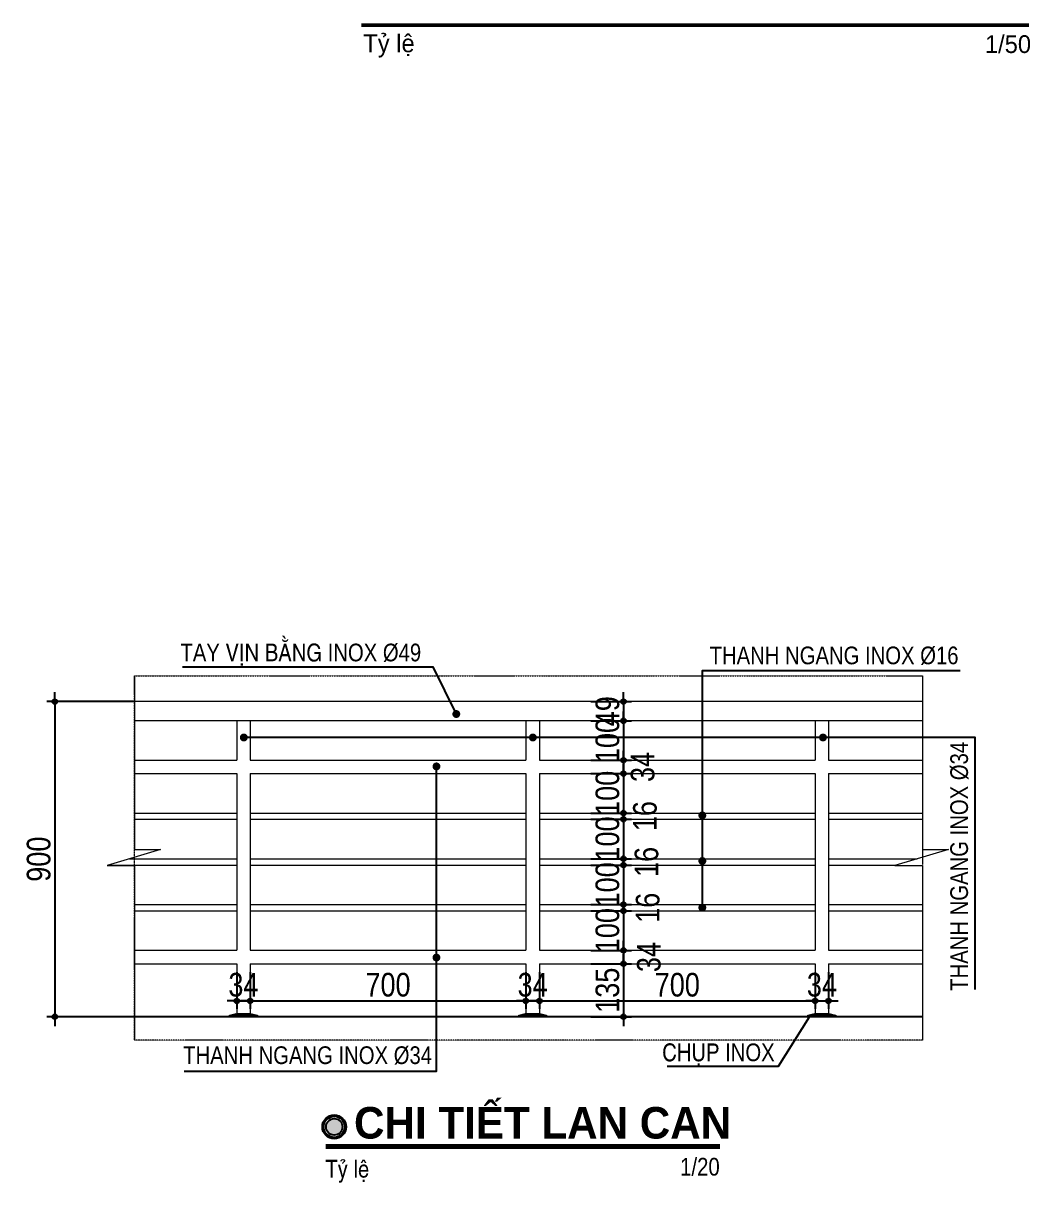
# Model space of a CAD drawing. Extents: x -79995 to 347433, y -157641 to 104789.
# Drawn here: x -22204 to -9419, y -154832 to -140120 of the extents above; entities that cross this region are included whole.
import ezdxf

# ---------------------------------------------------------------- set-up
doc = ezdxf.new("R2010")
doc.units = 0
doc.linetypes.add('ACAD_ISO10W100', pattern=[18, 12, -3, 0, -3])
doc.layers.get('DEFPOINTS').update_dxf_attribs({"linetype": 'CONTINUOUS'})
for name, color, linetype in [('DIM', 1, 'CONTINUOUS'), ('MEDIUM', 2, 'CONTINUOUS'), ('TEXT', 7, 'CONTINUOUS')]:
    doc.layers.add(name, color=color, linetype=linetype)
doc.layers.add('NET-THAY', color=2, linetype='CONTINUOUS', lineweight=13)
doc.layers.add('TRUC', color=24, linetype='CONTINUOUS', lineweight=0)
doc.styles.add('HEL-CONDENSE', font='')
doc.styles.add('SWISS-CONDENSE', font='')
doc.styles.add('VNI-HELVE-CONDENSEN', font='')
doc.styles.get('HEL-CONDENSE').set_extended_font_data('VNI-Helve-Condense')
doc.styles.get('SWISS-CONDENSE').set_extended_font_data('VNI-Swiss-Condense')
doc.styles.get('VNI-HELVE-CONDENSEN').set_extended_font_data('VNI-Helve-Condense')
doc.dimstyles.new('D20', dxfattribs={"dimtxt": 300, "dimasz": 1.2, "dimexe": 100, "dimexo": 0, "dimgap": 50, "dimtad": 1, "dimdec": 0, "dimlfac": 0.2, "dimzin": 13, "dimdsep": 46, "dimtxsty": 'HEL-CONDENSE', "dimblk": 'D50', "dimcen": 0, "dimclrd": 1, "dimclre": 1, "dimclrt": 7, "dimadec": 0, "dimazin": 0, "dimtfac": 1, "dimtdec": 0, "dimtmove": 0, "dimatfit": 3, "dimldrblk": 'D50', "dimfxl": 1, "dimtolj": 1, "dimtzin": 13, "dimarcsym": 0})

# ---------------------------------------------------------------- blocks, each defined once
blk = doc.blocks.new('D50')
at = {"layer": 'DIM'}
blk.add_hatch(color=256, dxfattribs=at).paths.add_polyline_path([(25, 0, 1), (-25, 0, 1)])
blk.add_line((25, 0), (100, 0), dxfattribs=at)
blk.add_circle((0, 0), 25, dxfattribs=at)
blk = doc.blocks.new('*D1600')
at = {"layer": 'DEFPOINTS', "color": 0, "transparency": 16777216}
for p in [(-15002, -148726), (-15002, -148971), (-14587, -148971)]:
    blk.add_point(p, dxfattribs=at)
at = {"layer": 'DIM', "color": 1, "lineweight": -2, "transparency": 16777216}
for p, q in [((-15002, -148726), (-14487, -148726)), ((-14587, -148727), (-14587, -148970)), ((-15002, -148971), (-14487, -148971))]:
    blk.add_line(p, q, dxfattribs=at)
at = {"layer": 'DIM', "color": 1, "lineweight": -2, "transparency": 16777216, "xscale": 1.199999999999999, "yscale": 1.199999999999999, "zscale": 1.199999999999999}
for p, rotation in [((-14587, -148726), 90), ((-14587, -148971), 270)]:
    blk.add_blockref('D50', p, dxfattribs=dict(at, rotation=rotation))
at = {"layer": 'DIM', "color": 7, "transparency": 16777216, "insert": (-14790, -148849), "char_height": 300, "attachment_point": 5, "rotation": 90, "style": 'HEL-CONDENSE'}
blk.add_mtext('\\A1;49', dxfattribs=at)
blk = doc.blocks.new('*D1601')
at = {"layer": 'DEFPOINTS', "color": 0, "transparency": 16777216}
for p in [(-15002, -148971), (-15002, -149471), (-14587, -149471)]:
    blk.add_point(p, dxfattribs=at)
at = {"layer": 'DIM', "color": 1, "lineweight": -2, "transparency": 16777216}
for p, q in [((-15002, -148971), (-14487, -148971)), ((-14587, -148972), (-14587, -149470)), ((-15002, -149471), (-14487, -149471))]:
    blk.add_line(p, q, dxfattribs=at)
at = {"layer": 'DIM', "color": 1, "lineweight": -2, "transparency": 16777216, "xscale": 1.199999999999999, "yscale": 1.199999999999999, "zscale": 1.199999999999999}
for p, rotation in [((-14587, -148971), 90), ((-14587, -149471), 270)]:
    blk.add_blockref('D50', p, dxfattribs=dict(at, rotation=rotation))
at = {"layer": 'DIM', "color": 7, "transparency": 16777216, "insert": (-14790, -149221), "char_height": 300, "attachment_point": 5, "rotation": 90, "style": 'HEL-CONDENSE'}
blk.add_mtext('\\A1;100', dxfattribs=at)
blk = doc.blocks.new('*D1602')
at = {"layer": 'DEFPOINTS', "color": 0, "transparency": 16777216}
for p in [(-15002, -149471), (-15002, -149641), (-14587, -149641)]:
    blk.add_point(p, dxfattribs=at)
at = {"layer": 'DIM', "color": 1, "lineweight": -2, "transparency": 16777216}
for p, q in [((-15002, -149471), (-14487, -149471)), ((-14587, -149472), (-14587, -149640)), ((-15002, -149641), (-14487, -149641))]:
    blk.add_line(p, q, dxfattribs=at)
at = {"layer": 'DIM', "color": 1, "lineweight": -2, "transparency": 16777216, "xscale": 1.199999999999999, "yscale": 1.199999999999999, "zscale": 1.199999999999999}
for p, rotation in [((-14587, -149471), 90), ((-14587, -149641), 270)]:
    blk.add_blockref('D50', p, dxfattribs=dict(at, rotation=rotation))
at = {"layer": 'DIM', "color": 7, "transparency": 16777216, "insert": (-14343, -149556), "char_height": 300, "attachment_point": 5, "rotation": 90, "style": 'HEL-CONDENSE'}
blk.add_mtext('\\A1;34', dxfattribs=at)
blk = doc.blocks.new('*D1603')
at = {"layer": 'DEFPOINTS', "color": 0, "transparency": 16777216}
for p in [(-15002, -149641), (-15002, -150141), (-14587, -150141)]:
    blk.add_point(p, dxfattribs=at)
at = {"layer": 'DIM', "color": 1, "lineweight": -2, "transparency": 16777216}
for p, q in [((-15002, -149641), (-14487, -149641)), ((-14587, -149642), (-14587, -150140)), ((-15002, -150141), (-14487, -150141))]:
    blk.add_line(p, q, dxfattribs=at)
at = {"layer": 'DIM', "color": 1, "lineweight": -2, "transparency": 16777216, "xscale": 1.199999999999999, "yscale": 1.199999999999999, "zscale": 1.199999999999999}
for p, rotation in [((-14587, -149641), 90), ((-14587, -150141), 270)]:
    blk.add_blockref('D50', p, dxfattribs=dict(at, rotation=rotation))
at = {"layer": 'DIM', "color": 7, "transparency": 16777216, "insert": (-14790, -149891), "char_height": 300, "attachment_point": 5, "rotation": 90, "style": 'HEL-CONDENSE'}
blk.add_mtext('\\A1;100', dxfattribs=at)
blk = doc.blocks.new('*D1604')
at = {"layer": 'DEFPOINTS', "color": 0, "transparency": 16777216}
for p in [(-15002, -150141), (-15002, -150220), (-14587, -150220)]:
    blk.add_point(p, dxfattribs=at)
at = {"layer": 'DIM', "color": 1, "lineweight": -2, "transparency": 16777216}
for p, q in [((-15002, -150141), (-14487, -150141)), ((-14587, -150140), (-14587, -150139)), ((-14587, -150141), (-14587, -150220)), ((-15002, -150220), (-14487, -150220)), ((-14587, -150221), (-14587, -150222))]:
    blk.add_line(p, q, dxfattribs=at)
at = {"layer": 'DIM', "color": 1, "lineweight": -2, "transparency": 16777216, "xscale": 1.199999999999999, "yscale": 1.199999999999999, "zscale": 1.199999999999999}
for p, rotation in [((-14587, -150220), 90), ((-14587, -150141), 270)]:
    blk.add_blockref('D50', p, dxfattribs=dict(at, rotation=rotation))
at = {"layer": 'DIM', "color": 7, "transparency": 16777216, "insert": (-14314, -150180), "char_height": 300, "attachment_point": 5, "rotation": 90, "style": 'HEL-CONDENSE'}
blk.add_mtext('\\A1;16', dxfattribs=at)
blk = doc.blocks.new('*D1605')
at = {"layer": 'DEFPOINTS', "color": 0, "transparency": 16777216}
for p in [(-15002, -150220), (-15002, -150721), (-14587, -150721)]:
    blk.add_point(p, dxfattribs=at)
at = {"layer": 'DIM', "color": 1, "lineweight": -2, "transparency": 16777216}
for p, q in [((-15002, -150220), (-14487, -150220)), ((-14587, -150221), (-14587, -150720)), ((-15002, -150721), (-14487, -150721))]:
    blk.add_line(p, q, dxfattribs=at)
at = {"layer": 'DIM', "color": 1, "lineweight": -2, "transparency": 16777216, "xscale": 1.199999999999999, "yscale": 1.199999999999999, "zscale": 1.199999999999999}
for p, rotation in [((-14587, -150220), 90), ((-14587, -150721), 270)]:
    blk.add_blockref('D50', p, dxfattribs=dict(at, rotation=rotation))
at = {"layer": 'DIM', "color": 7, "transparency": 16777216, "insert": (-14790, -150470), "char_height": 300, "attachment_point": 5, "rotation": 90, "style": 'HEL-CONDENSE'}
blk.add_mtext('\\A1;100', dxfattribs=at)
blk = doc.blocks.new('*D1606')
at = {"layer": 'DEFPOINTS', "color": 0, "transparency": 16777216}
for p in [(-15002, -150721), (-15002, -150801), (-14587, -150801)]:
    blk.add_point(p, dxfattribs=at)
at = {"layer": 'DIM', "color": 1, "lineweight": -2, "transparency": 16777216}
for p, q in [((-15002, -150721), (-14487, -150721)), ((-15002, -150801), (-14487, -150801)), ((-14587, -150720), (-14587, -150719)), ((-14587, -150721), (-14587, -150801)), ((-14587, -150802), (-14587, -150804))]:
    blk.add_line(p, q, dxfattribs=at)
at = {"layer": 'DIM', "color": 1, "lineweight": -2, "transparency": 16777216, "xscale": 1.199999999999999, "yscale": 1.199999999999999, "zscale": 1.199999999999999}
for p, rotation in [((-14587, -150801), 90), ((-14587, -150721), 270)]:
    blk.add_blockref('D50', p, dxfattribs=dict(at, rotation=rotation))
at = {"layer": 'DIM', "color": 7, "transparency": 16777216, "insert": (-14294, -150761), "char_height": 300, "attachment_point": 5, "rotation": 90, "style": 'HEL-CONDENSE'}
blk.add_mtext('\\A1;16', dxfattribs=at)
blk = doc.blocks.new('*D1607')
at = {"layer": 'DEFPOINTS', "color": 0, "transparency": 16777216}
for p in [(-15002, -150801), (-15002, -151303), (-14587, -151303)]:
    blk.add_point(p, dxfattribs=at)
at = {"layer": 'DIM', "color": 1, "lineweight": -2, "transparency": 16777216}
for p, q in [((-15002, -150801), (-14487, -150801)), ((-14587, -150802), (-14587, -151301)), ((-15002, -151303), (-14487, -151303))]:
    blk.add_line(p, q, dxfattribs=at)
at = {"layer": 'DIM', "color": 1, "lineweight": -2, "transparency": 16777216, "xscale": 1.199999999999999, "yscale": 1.199999999999999, "zscale": 1.199999999999999}
for p, rotation in [((-14587, -150801), 90), ((-14587, -151303), 270)]:
    blk.add_blockref('D50', p, dxfattribs=dict(at, rotation=rotation))
at = {"layer": 'DIM', "color": 7, "transparency": 16777216, "insert": (-14790, -151052), "char_height": 300, "attachment_point": 5, "rotation": 90, "style": 'HEL-CONDENSE'}
blk.add_mtext('\\A1;100', dxfattribs=at)
blk = doc.blocks.new('*D1608')
at = {"layer": 'DEFPOINTS', "color": 0, "transparency": 16777216}
for p in [(-15002, -151303), (-15002, -151383), (-14587, -151383)]:
    blk.add_point(p, dxfattribs=at)
at = {"layer": 'DIM', "color": 1, "lineweight": -2, "transparency": 16777216}
for p, q in [((-15002, -151303), (-14487, -151303)), ((-15002, -151383), (-14487, -151383)), ((-14587, -151301), (-14587, -151300)), ((-14587, -151303), (-14587, -151383)), ((-14587, -151384), (-14587, -151385))]:
    blk.add_line(p, q, dxfattribs=at)
at = {"layer": 'DIM', "color": 1, "lineweight": -2, "transparency": 16777216, "xscale": 1.199999999999999, "yscale": 1.199999999999999, "zscale": 1.199999999999999}
for p, rotation in [((-14587, -151383), 90), ((-14587, -151303), 270)]:
    blk.add_blockref('D50', p, dxfattribs=dict(at, rotation=rotation))
at = {"layer": 'DIM', "color": 7, "transparency": 16777216, "insert": (-14279, -151343), "char_height": 300, "attachment_point": 5, "rotation": 90, "style": 'HEL-CONDENSE'}
blk.add_mtext('\\A1;16', dxfattribs=at)
blk = doc.blocks.new('*D1609')
at = {"layer": 'DEFPOINTS', "color": 0, "transparency": 16777216}
for p in [(-15002, -151383), (-15002, -151883), (-14587, -151883)]:
    blk.add_point(p, dxfattribs=at)
at = {"layer": 'DIM', "color": 1, "lineweight": -2, "transparency": 16777216}
for p, q in [((-15002, -151383), (-14487, -151383)), ((-14587, -151384), (-14587, -151881)), ((-15002, -151883), (-14487, -151883))]:
    blk.add_line(p, q, dxfattribs=at)
at = {"layer": 'DIM', "color": 1, "lineweight": -2, "transparency": 16777216, "xscale": 1.199999999999999, "yscale": 1.199999999999999, "zscale": 1.199999999999999}
for p, rotation in [((-14587, -151383), 90), ((-14587, -151883), 270)]:
    blk.add_blockref('D50', p, dxfattribs=dict(at, rotation=rotation))
at = {"layer": 'DIM', "color": 7, "transparency": 16777216, "insert": (-14790, -151633), "char_height": 300, "attachment_point": 5, "rotation": 90, "style": 'HEL-CONDENSE'}
blk.add_mtext('\\A1;100', dxfattribs=at)
blk = doc.blocks.new('*D1610')
at = {"layer": 'DEFPOINTS', "color": 0, "transparency": 16777216}
for p in [(-15002, -151883), (-15002, -152053), (-14587, -152053)]:
    blk.add_point(p, dxfattribs=at)
at = {"layer": 'DIM', "color": 1, "lineweight": -2, "transparency": 16777216}
for p, q in [((-15002, -151883), (-14487, -151883)), ((-14587, -151884), (-14587, -152051)), ((-15002, -152053), (-14487, -152053))]:
    blk.add_line(p, q, dxfattribs=at)
at = {"layer": 'DIM', "color": 1, "lineweight": -2, "transparency": 16777216, "xscale": 1.199999999999999, "yscale": 1.199999999999999, "zscale": 1.199999999999999}
for p, rotation in [((-14587, -151883), 90), ((-14587, -152053), 270)]:
    blk.add_blockref('D50', p, dxfattribs=dict(at, rotation=rotation))
at = {"layer": 'DIM', "color": 7, "transparency": 16777216, "insert": (-14265, -151968), "char_height": 300, "attachment_point": 5, "rotation": 90, "style": 'HEL-CONDENSE'}
blk.add_mtext('\\A1;34', dxfattribs=at)
blk = doc.blocks.new('*D1611')
at = {"layer": 'DEFPOINTS', "color": 0, "transparency": 16777216}
for p in [(-15002, -152053), (-15002, -152726), (-14587, -152726)]:
    blk.add_point(p, dxfattribs=at)
at = {"layer": 'DIM', "color": 1, "lineweight": -2, "transparency": 16777216}
for p, q in [((-15002, -152053), (-14487, -152053)), ((-14587, -152054), (-14587, -152725)), ((-15002, -152726), (-14487, -152726))]:
    blk.add_line(p, q, dxfattribs=at)
at = {"layer": 'DIM', "color": 1, "lineweight": -2, "transparency": 16777216, "xscale": 1.199999999999999, "yscale": 1.199999999999999, "zscale": 1.199999999999999}
for p, rotation in [((-14587, -152053), 90), ((-14587, -152726), 270)]:
    blk.add_blockref('D50', p, dxfattribs=dict(at, rotation=rotation))
at = {"layer": 'DIM', "color": 7, "transparency": 16777216, "insert": (-14790, -152389), "char_height": 300, "attachment_point": 5, "rotation": 90, "style": 'HEL-CONDENSE'}
blk.add_mtext('\\A1;135', dxfattribs=at)
blk = doc.blocks.new('*D1612')
at = {"layer": 'DEFPOINTS', "color": 0, "transparency": 16777216}
for p in [(-19495, -152161), (-19325, -152161), (-19325, -152524)]:
    blk.add_point(p, dxfattribs=at)
at = {"layer": 'DIM', "color": 1, "lineweight": -2, "transparency": 16777216}
for p, q in [((-19495, -152161), (-19495, -152624)), ((-19325, -152161), (-19325, -152624)), ((-19494, -152524), (-19326, -152524))]:
    blk.add_line(p, q, dxfattribs=at)
at = {"layer": 'DIM', "color": 1, "lineweight": -2, "transparency": 16777216, "xscale": 1.199999999999999, "yscale": 1.199999999999999, "zscale": 1.199999999999999, "rotation": 180}
blk.add_blockref('D50', (-19495, -152524), dxfattribs=at)
at = {"layer": 'DIM', "color": 1, "lineweight": -2, "transparency": 16777216, "xscale": 1.199999999999999, "yscale": 1.199999999999999, "zscale": 1.199999999999999}
blk.add_blockref('D50', (-19325, -152524), dxfattribs=at)
at = {"layer": 'DIM', "color": 7, "transparency": 16777216, "insert": (-19410, -152321), "char_height": 300, "attachment_point": 5, "style": 'HEL-CONDENSE'}
blk.add_mtext('\\A1;34', dxfattribs=at)
blk = doc.blocks.new('*D1613')
at = {"layer": 'DEFPOINTS', "color": 0, "transparency": 16777216}
for p in [(-19325, -152161), (-15825, -152161), (-15825, -152524)]:
    blk.add_point(p, dxfattribs=at)
at = {"layer": 'DIM', "color": 1, "lineweight": -2, "transparency": 16777216}
for p, q in [((-19325, -152161), (-19325, -152624)), ((-15825, -152161), (-15825, -152624)), ((-19324, -152524), (-15826, -152524))]:
    blk.add_line(p, q, dxfattribs=at)
at = {"layer": 'DIM', "color": 1, "lineweight": -2, "transparency": 16777216, "xscale": 1.199999999999999, "yscale": 1.199999999999999, "zscale": 1.199999999999999, "rotation": 180}
blk.add_blockref('D50', (-19325, -152524), dxfattribs=at)
at = {"layer": 'DIM', "color": 1, "lineweight": -2, "transparency": 16777216, "xscale": 1.199999999999999, "yscale": 1.199999999999999, "zscale": 1.199999999999999}
blk.add_blockref('D50', (-15825, -152524), dxfattribs=at)
at = {"layer": 'DIM', "color": 7, "transparency": 16777216, "insert": (-17575, -152321), "char_height": 300, "attachment_point": 5, "style": 'HEL-CONDENSE'}
blk.add_mtext('\\A1;700', dxfattribs=at)
blk = doc.blocks.new('*D1614')
at = {"layer": 'DEFPOINTS', "color": 0, "transparency": 16777216}
for p in [(-15825, -152161), (-15655, -152161), (-15655, -152524)]:
    blk.add_point(p, dxfattribs=at)
at = {"layer": 'DIM', "color": 1, "lineweight": -2, "transparency": 16777216}
for p, q in [((-15825, -152161), (-15825, -152624)), ((-15655, -152161), (-15655, -152624)), ((-15824, -152524), (-15656, -152524))]:
    blk.add_line(p, q, dxfattribs=at)
at = {"layer": 'DIM', "color": 1, "lineweight": -2, "transparency": 16777216, "xscale": 1.199999999999999, "yscale": 1.199999999999999, "zscale": 1.199999999999999, "rotation": 180}
blk.add_blockref('D50', (-15825, -152524), dxfattribs=at)
at = {"layer": 'DIM', "color": 1, "lineweight": -2, "transparency": 16777216, "xscale": 1.199999999999999, "yscale": 1.199999999999999, "zscale": 1.199999999999999}
blk.add_blockref('D50', (-15655, -152524), dxfattribs=at)
at = {"layer": 'DIM', "color": 7, "transparency": 16777216, "insert": (-15740, -152321), "char_height": 300, "attachment_point": 5, "style": 'HEL-CONDENSE'}
blk.add_mtext('\\A1;34', dxfattribs=at)
blk = doc.blocks.new('*D1615')
at = {"layer": 'DEFPOINTS', "color": 0, "transparency": 16777216}
for p in [(-15655, -152161), (-12155, -152161), (-12155, -152524)]:
    blk.add_point(p, dxfattribs=at)
at = {"layer": 'DIM', "color": 1, "lineweight": -2, "transparency": 16777216}
for p, q in [((-15655, -152161), (-15655, -152624)), ((-12155, -152161), (-12155, -152624)), ((-15654, -152524), (-12156, -152524))]:
    blk.add_line(p, q, dxfattribs=at)
at = {"layer": 'DIM', "color": 1, "lineweight": -2, "transparency": 16777216, "xscale": 1.199999999999999, "yscale": 1.199999999999999, "zscale": 1.199999999999999, "rotation": 180}
blk.add_blockref('D50', (-15655, -152524), dxfattribs=at)
at = {"layer": 'DIM', "color": 1, "lineweight": -2, "transparency": 16777216, "xscale": 1.199999999999999, "yscale": 1.199999999999999, "zscale": 1.199999999999999}
blk.add_blockref('D50', (-12155, -152524), dxfattribs=at)
at = {"layer": 'DIM', "color": 7, "transparency": 16777216, "insert": (-13905, -152321), "char_height": 300, "attachment_point": 5, "style": 'HEL-CONDENSE'}
blk.add_mtext('\\A1;700', dxfattribs=at)
blk = doc.blocks.new('*D1616')
at = {"layer": 'DEFPOINTS', "color": 0, "transparency": 16777216}
for p in [(-12155, -152161), (-11985, -152161), (-11985, -152524)]:
    blk.add_point(p, dxfattribs=at)
at = {"layer": 'DIM', "color": 1, "lineweight": -2, "transparency": 16777216}
for p, q in [((-12155, -152161), (-12155, -152624)), ((-11985, -152161), (-11985, -152624)), ((-12154, -152524), (-11986, -152524))]:
    blk.add_line(p, q, dxfattribs=at)
at = {"layer": 'DIM', "color": 1, "lineweight": -2, "transparency": 16777216, "xscale": 1.199999999999999, "yscale": 1.199999999999999, "zscale": 1.199999999999999, "rotation": 180}
blk.add_blockref('D50', (-12155, -152524), dxfattribs=at)
at = {"layer": 'DIM', "color": 1, "lineweight": -2, "transparency": 16777216, "xscale": 1.199999999999999, "yscale": 1.199999999999999, "zscale": 1.199999999999999}
blk.add_blockref('D50', (-11985, -152524), dxfattribs=at)
at = {"layer": 'DIM', "color": 7, "transparency": 16777216, "insert": (-12070, -152321), "char_height": 300, "attachment_point": 5, "style": 'HEL-CONDENSE'}
blk.add_mtext('\\A1;34', dxfattribs=at)
blk = doc.blocks.new('*D1696')
at = {"layer": 'DEFPOINTS', "color": 0, "transparency": 16777216}
for p in [(-20791, -148726), (-21804, -152726), (-20791, -152726)]:
    blk.add_point(p, dxfattribs=at)
at = {"layer": 'DIM', "color": 1, "lineweight": -2, "transparency": 16777216}
for p, q in [((-20791, -148726), (-21904, -148726)), ((-21804, -148727), (-21804, -152725)), ((-20791, -152726), (-21904, -152726))]:
    blk.add_line(p, q, dxfattribs=at)
at = {"layer": 'DIM', "color": 1, "lineweight": -2, "transparency": 16777216, "xscale": 1.199999999999999, "yscale": 1.199999999999999, "zscale": 1.199999999999999}
for p, rotation in [((-21804, -148726), 90), ((-21804, -152726), 270)]:
    blk.add_blockref('D50', p, dxfattribs=dict(at, rotation=rotation))
at = {"layer": 'DIM', "color": 7, "transparency": 16777216, "insert": (-22007, -150726), "char_height": 300, "attachment_point": 5, "rotation": 90, "style": 'HEL-CONDENSE'}
blk.add_mtext('\\A1;900', dxfattribs=at)

msp = doc.modelspace()

# ---------------------------------------------------------------- hatches: boundary and pattern name
at = {"layer": 'DIM'}
msp.add_hatch(color=256, dxfattribs=at).paths.add_polyline_path([(-18153.069, -154122.378, 1), (-18362.109, -154122.378, 1)])
at = {"layer": 'NET-THAY'}
h = msp.add_hatch(dxfattribs=at)
h.set_pattern_fill('ANSI31', color=256, scale=50, style=0)
h.set_pattern_definition([(45, (-19586.779, -152726.1355), (-4.41942, 4.41942), [])])
h.paths.add_polyline_path([(-19233.208, -152707.096), (-19324.994, -152682.239), (-19494.994, -152682.239), (-19586.779, -152707.096), (-19586.779, -152726.136), (-19234.994, -152726.136), (-19233.208, -152726.136)])
h = msp.add_hatch(dxfattribs=at)
h.set_pattern_fill('ANSI31', color=256, scale=50, style=0)
h.set_pattern_definition([(45, (-15916.779, -152726.1355), (-4.41942, 4.41942), [])])
h.paths.add_polyline_path([(-15563.208, -152707.096), (-15654.994, -152682.239), (-15824.994, -152682.239), (-15916.779, -152707.096), (-15916.779, -152726.136), (-15564.994, -152726.136), (-15563.208, -152726.136)])
h = msp.add_hatch(dxfattribs=at)
h.set_pattern_fill('ANSI31', color=256, scale=50, style=0)
h.set_pattern_definition([(45, (-12246.779, -152726.1355), (-4.41942, 4.41942), [])])
h.paths.add_polyline_path([(-11893.208, -152707.096), (-11984.994, -152682.239), (-12154.994, -152682.239), (-12246.779, -152707.096), (-12246.779, -152726.136), (-11894.994, -152726.136), (-11893.208, -152726.136)])

# ---------------------------------------------------------------- linework, layer by layer
at = {"layer": 'DIM', "color": 7, "linetype": 'Continuous'}
for radius in [150.491, 133.77, 104.52]:
    msp.add_circle((-18257.589, -154122.378), radius, dxfattribs=at)
at = {"layer": 'MEDIUM'}
msp.add_line((-10795.588, -152726.136), (-20791.468, -152726.136), dxfattribs=at)
at = {"layer": 'NET-THAY'}
for p, q in [((-10795.588, -148726.136), (-20791.468, -148726.136)), ((-10795.588, -148971.136), (-20791.468, -148971.136)), ((-20791.468, -149471.136), (-19494.994, -149471.136)), ((-19324.994, -149471.136), (-15824.994, -149471.136)), ((-15654.994, -149471.136), (-12154.994, -149471.136)), ((-11984.994, -149471.136), (-10795.588, -149471.136)), ((-20791.468, -149641.136), (-19494.994, -149641.136)), ((-19324.994, -149641.136), (-15824.994, -149641.136)), ((-15654.994, -149641.136), (-12154.994, -149641.136)), ((-11984.994, -149641.136), (-10795.588, -149641.136)), ((-20791.468, -150141.136), (-19494.994, -150141.136)), ((-19324.994, -150141.136), (-15824.994, -150141.136)), ((-15654.994, -150141.136), (-12154.994, -150141.136)), ((-11984.994, -150141.136), (-10795.588, -150141.136)), ((-20791.468, -150219.689), (-19494.994, -150219.689)), ((-19324.994, -150219.689), (-15824.994, -150219.689)), ((-15654.994, -150219.689), (-12154.994, -150219.689)), ((-11984.994, -150219.689), (-10795.588, -150219.689)), ((-21128.043, -150801.136), (-19494.994, -150801.136)), ((-20856.807, -150721.136), (-19494.994, -150721.136)), ((-19324.994, -150721.136), (-15824.994, -150721.136)), ((-19324.994, -150801.136), (-15824.994, -150801.136)), ((-15654.994, -150721.136), (-12154.994, -150721.136)), ((-15654.994, -150801.136), (-12154.994, -150801.136)), ((-11984.994, -150721.136), (-10860.927, -150721.136)), ((-11984.994, -150801.136), (-11132.163, -150801.136)), ((-20791.468, -151302.582), (-19494.994, -151302.582)), ((-20791.468, -151382.582), (-19494.994, -151382.582)), ((-19324.994, -151302.582), (-15824.994, -151302.582)), ((-19324.994, -151382.582), (-15824.994, -151382.582)), ((-15654.994, -151302.582), (-12154.994, -151302.582)), ((-15654.994, -151382.582), (-12154.994, -151382.582)), ((-11984.994, -151302.582), (-10795.588, -151302.582)), ((-11984.994, -151382.582), (-10795.588, -151382.582)), ((-20791.468, -151882.582), (-19494.994, -151882.582)), ((-19324.994, -151882.582), (-15824.994, -151882.582)), ((-15654.994, -151882.582), (-12154.994, -151882.582)), ((-11984.994, -151882.582), (-10795.588, -151882.582)), ((-20791.468, -152052.582), (-19494.994, -152052.582)), ((-19324.994, -152052.582), (-15824.994, -152052.582)), ((-15654.994, -152052.582), (-12154.994, -152052.582)), ((-11984.994, -152052.582), (-10795.588, -152052.582)), ((-19586.779, -152726.136), (-19234.994, -152726.136)), ((-19586.779, -152726.136), (-19234.994, -152726.136)), ((-15916.779, -152726.136), (-15564.994, -152726.136)), ((-15916.779, -152726.136), (-15564.994, -152726.136)), ((-12246.779, -152726.136), (-11894.994, -152726.136)), ((-12246.779, -152726.136), (-11894.994, -152726.136))]:
    msp.add_line(p, q, dxfattribs=at)
for points in [[(-20791.468, -148399.356), (-20791.468, -150604.358), (-20460.878, -150604.358), (-21138.994, -150804.365), (-20791.468, -150804.365), (-20791.468, -153023.787)], [(-10795.588, -148399.356), (-10795.588, -150604.358), (-10464.997, -150604.358), (-11143.114, -150804.365), (-10795.588, -150804.365), (-10795.588, -153023.787)], [(-19494.994, -148971.136), (-19494.994, -149471.136)], [(-19324.994, -148971.136), (-19324.994, -149471.136)], [(-15824.994, -148971.136), (-15824.994, -149471.136)], [(-15654.994, -148971.136), (-15654.994, -149471.136)], [(-12154.994, -148971.136), (-12154.994, -149471.136)], [(-11984.994, -148971.136), (-11984.994, -149471.136)], [(-19494.994, -149641.136), (-19494.994, -151882.582)], [(-19324.994, -149641.136), (-19324.994, -151882.582)], [(-15824.994, -149641.136), (-15824.994, -151882.582)], [(-15654.994, -149641.136), (-15654.994, -151882.582)], [(-12154.994, -149641.136), (-12154.994, -151882.582)], [(-11984.994, -149641.136), (-11984.994, -151882.582)], [(-19494.994, -152052.582), (-19494.994, -152682.239)], [(-19324.994, -152052.582), (-19324.994, -152682.239)], [(-15824.994, -152052.582), (-15824.994, -152682.239)], [(-15654.994, -152052.582), (-15654.994, -152682.239)], [(-12154.994, -152052.582), (-12154.994, -152682.239)], [(-11984.994, -152052.582), (-11984.994, -152682.239)], [(-19586.779, -152726.136), (-19586.779, -152707.096), (-19494.994, -152682.239), (-19324.994, -152682.239), (-19233.208, -152707.096), (-19233.208, -152726.136)], [(-15916.779, -152726.136), (-15916.779, -152707.096), (-15824.994, -152682.239), (-15654.994, -152682.239), (-15563.208, -152707.096), (-15563.208, -152726.136)], [(-12246.779, -152726.136), (-12246.779, -152707.096), (-12154.994, -152682.239), (-11984.994, -152682.239), (-11893.208, -152707.096), (-11893.208, -152726.136)]]:
    msp.add_lwpolyline(points, dxfattribs=at)
at = {"layer": 'TEXT', "color": 7, "linetype": 'ByBlock'}
for points, const_width in [([(-9443.736, -140143.88), (-16731.749, -140143.88), (-9443.736, -140143.88), (-17915.953, -140143.88)], 48.75), ([(-13361.654, -154371.744), (-17046.052, -154371.744), (-13361.654, -154371.744), (-18364.471, -154371.744)], 60.938)]:
    msp.add_lwpolyline(points, dxfattribs=dict(at, const_width=const_width))
for points in [[(-20181.566, -148284.977), (-17006.427, -148284.977), (-16708.835, -148884.849)], [(-10124.931, -152381.334), (-10124.931, -149182.173), (-19405.228, -149182.173)], [(-20160.067, -153416.951), (-16960.906, -153416.951), (-16960.906, -149549.293)], [(-14031.956, -153354.036), (-12621.491, -153354.036), (-12226.134, -152726.136)]]:
    msp.add_lwpolyline(points, dxfattribs=at)
at = {"layer": 'TEXT', "ltscale": 1000}
msp.add_lwpolyline([(-10315.302, -148338.601), (-13587.237, -148338.601), (-13587.237, -151340.707)], dxfattribs=at)
at = {"layer": 'TEXT', "color": 7, "linetype": 'ByBlock', "const_width": 50}
for points in [[(-16733.835, -148884.849, 1), (-16683.835, -148884.849, 1)], [(-19430.228, -149182.173, 1), (-19380.228, -149182.173, 1)], [(-15762.269, -149182.173, 1), (-15712.269, -149182.173, 1)], [(-12081.258, -149182.173, 1), (-12031.258, -149182.173, 1)], [(-16985.906, -149549.293, 1), (-16935.906, -149549.293, 1)], [(-13612.237, -150170.644, 1), (-13562.237, -150170.644, 1)], [(-13612.237, -150748.873, 1), (-13562.237, -150748.873, 1)], [(-13612.237, -151340.707, 1), (-13562.237, -151340.707, 1)], [(-16985.906, -151974.436, 1), (-16935.906, -151974.436, 1)]]:
    msp.add_lwpolyline(points, format="xyb", close=True, dxfattribs=at)
at = {"layer": 'TRUC', "linetype": 'ACAD_ISO10W100', "ltscale": 0.2}
msp.add_lwpolyline([(-20791.468, -148399.356), (-10795.588, -148399.356), (-10795.588, -153023.787), (-20791.468, -153023.787)], close=True, dxfattribs=at)

# ---------------------------------------------------------------- texts
at = {"layer": 'TEXT', "color": 7, "linetype": 'ByBlock'}
for s, insert, char_height, attachment_point, style in [('{\\fVNI-Avo|b0|i0|c0|p2;Tyû leä}', (-17888.932, -140262.746), 225, 1, 'SWISS-CONDENSE'), ('{\\fVNI-Avo|b0|i0|c0|p2;1/50}', (-10001.801, -140272.72), 225, 1, 'SWISS-CONDENSE'), ('{\\fVNI-Helve-Condense|b0|i0|c0|p2;TAY VÒN BAÈNG INOX Þ49}', (-20208.987, -147991.616), 224.50658, 1, 'SWISS-CONDENSE'), ('{\\fVNI-Helve-Condense|b0|i0|c0|p2;THANH NGANG INOX Þ16}', (-13494.25, -148028.639), 224.50658, 1, 'SWISS-CONDENSE'), ('{\\fVNI-Helve-Condense|b0|i0|c0|p2;THANH NGANG INOX Þ34}', (-20174.616, -153100.857), 224.50658, 1, 'SWISS-CONDENSE'), ('CHUÏP INOX', (-12669.345, -153064.666), 224.5066, 3, 'VNI-HELVE-CONDENSEN'), ('{\\fVNI-Helve-Condense|b0|i0|c0|p2;Tyû leä}', (-18370.483, -154540.225), 225, 1, 'SWISS-CONDENSE'), ('{\\fVNI-Helve-Condense|b0|i0|c0|p2;1/20}', (-13868.19, -154515.686), 225, 1, 'SWISS-CONDENSE')]:
    msp.add_mtext(s, dxfattribs=dict(at, insert=insert, char_height=char_height, attachment_point=attachment_point, style=style))
at = {"layer": 'TEXT', "color": 7, "linetype": 'ByBlock', "insert": (-10441.025, -152395.883), "char_height": 224.50658, "attachment_point": 1, "rotation": 90, "style": 'SWISS-CONDENSE'}
msp.add_mtext('{\\fVNI-Helve-Condense|b0|i0|c0|p2;THANH NGANG INOX Þ34}', dxfattribs=at)
at = {"layer": 'TEXT', "color": 7, "insert": (-18006.176, -153870.974), "char_height": 400, "attachment_point": 1, "style": 'SWISS-CONDENSE'}
msp.add_mtext('{\\fVNI-Avo|b1|i0|c0|p2;CHI TIEÁT LAN CAN}', dxfattribs=at)

# ---------------------------------------------------------------- dimensions: what is measured, and where the dimension line sits
at = {"layer": 'DIM'}
dim = msp.add_linear_dim(base=(-21804.246, -152726.136), p1=(-20791.468, -148726.136), p2=(-20791.468, -152726.136), angle=90, text='900', dimstyle='D20', dxfattribs=at)
dim.commit()
dim.dimension.update_dxf_attribs({"geometry": '*D1696', "text_midpoint": (-22007.446, -150726.136)})
for base, p1, p2, picture, middle in [((-14587.099, -148971.136), (-15002.445, -148726.136), (-15002.445, -148971.136), '*D1600', (-14587.099, -148848.636)), ((-14587.099, -149471.136), (-15002.445, -148971.136), (-15002.445, -149471.136), '*D1601', (-14587.099, -149221.136)), ((-14587.099, -150141.136), (-15002.445, -149641.136), (-15002.445, -150141.136), '*D1603', (-14587.099, -149891.136)), ((-14587.099, -150721.136), (-15002.445, -150219.689), (-15002.445, -150721.136), '*D1605', (-14587.099, -150470.412)), ((-14587.099, -151302.582), (-15002.445, -150801.136), (-15002.445, -151302.582), '*D1607', (-14587.099, -151051.859)), ((-14587.099, -151882.582), (-15002.445, -151382.582), (-15002.445, -151882.582), '*D1609', (-14587.099, -151632.582))]:
    dim = msp.add_linear_dim(base=base, p1=p1, p2=p2, angle=90, dimstyle='D20', dxfattribs=at)
    dim.commit()
    dim.dimension.update_dxf_attribs({"geometry": picture, "text_midpoint": middle, "dimtype": 160})
for base, p1, p2, picture, middle in [((-14587.099, -149641.136), (-15002.445, -149471.136), (-15002.445, -149641.136), '*D1602', (-14343.229, -149556.136)), ((-14587.099, -150219.689), (-15002.445, -150141.136), (-15002.445, -150219.689), '*D1604', (-14314.213, -150180.412)), ((-14587.099, -150801.136), (-15002.445, -150721.136), (-15002.445, -150801.136), '*D1606', (-14293.625, -150761.136)), ((-14587.099, -151382.582), (-15002.445, -151302.582), (-15002.445, -151382.582), '*D1608', (-14278.842, -151342.582)), ((-14587.099, -152052.582), (-15002.445, -151882.582), (-15002.445, -152052.582), '*D1610', (-14265.348, -151967.582))]:
    dim = msp.add_linear_dim(base=base, p1=p1, p2=p2, angle=90, dimstyle='D20', override={"dimtmove": 2}, dxfattribs=at)
    dim.commit()
    dim.dimension.update_dxf_attribs({"geometry": picture, "text_midpoint": middle, "dimtype": 160})
dim = msp.add_linear_dim(base=(-14587.099, -152726.136), p1=(-15002.445, -152052.582), p2=(-15002.445, -152726.136), angle=90, dimstyle='D20', dxfattribs=at)
dim.commit()
dim.dimension.update_dxf_attribs({"geometry": '*D1611', "text_midpoint": (-14790.299, -152389.359)})
for base, p1, p2, picture, middle in [((-19324.994, -152524.213), (-19494.994, -152161.072), (-19324.994, -152161.072), '*D1612', (-19409.994, -152524.213)), ((-15654.994, -152524.213), (-15824.994, -152161.072), (-15654.994, -152161.072), '*D1614', (-15739.994, -152524.213)), ((-11984.994, -152524.213), (-12154.994, -152161.072), (-11984.994, -152161.072), '*D1616', (-12069.994, -152524.213))]:
    dim = msp.add_linear_dim(base=base, p1=p1, p2=p2, dimstyle='D20', dxfattribs=at)
    dim.commit()
    dim.dimension.update_dxf_attribs({"geometry": picture, "text_midpoint": middle, "dimtype": 160})
for base, p1, p2, picture, middle in [((-15824.994, -152524.213), (-19324.994, -152161.072), (-15824.994, -152161.072), '*D1613', (-17574.994, -152321.013)), ((-12154.994, -152524.213), (-15654.994, -152161.072), (-12154.994, -152161.072), '*D1615', (-13904.994, -152321.013))]:
    dim = msp.add_linear_dim(base=base, p1=p1, p2=p2, dimstyle='D20', dxfattribs=at)
    dim.commit()
    dim.dimension.update_dxf_attribs({"geometry": picture, "text_midpoint": middle})

doc.saveas('drawing.dxf')
